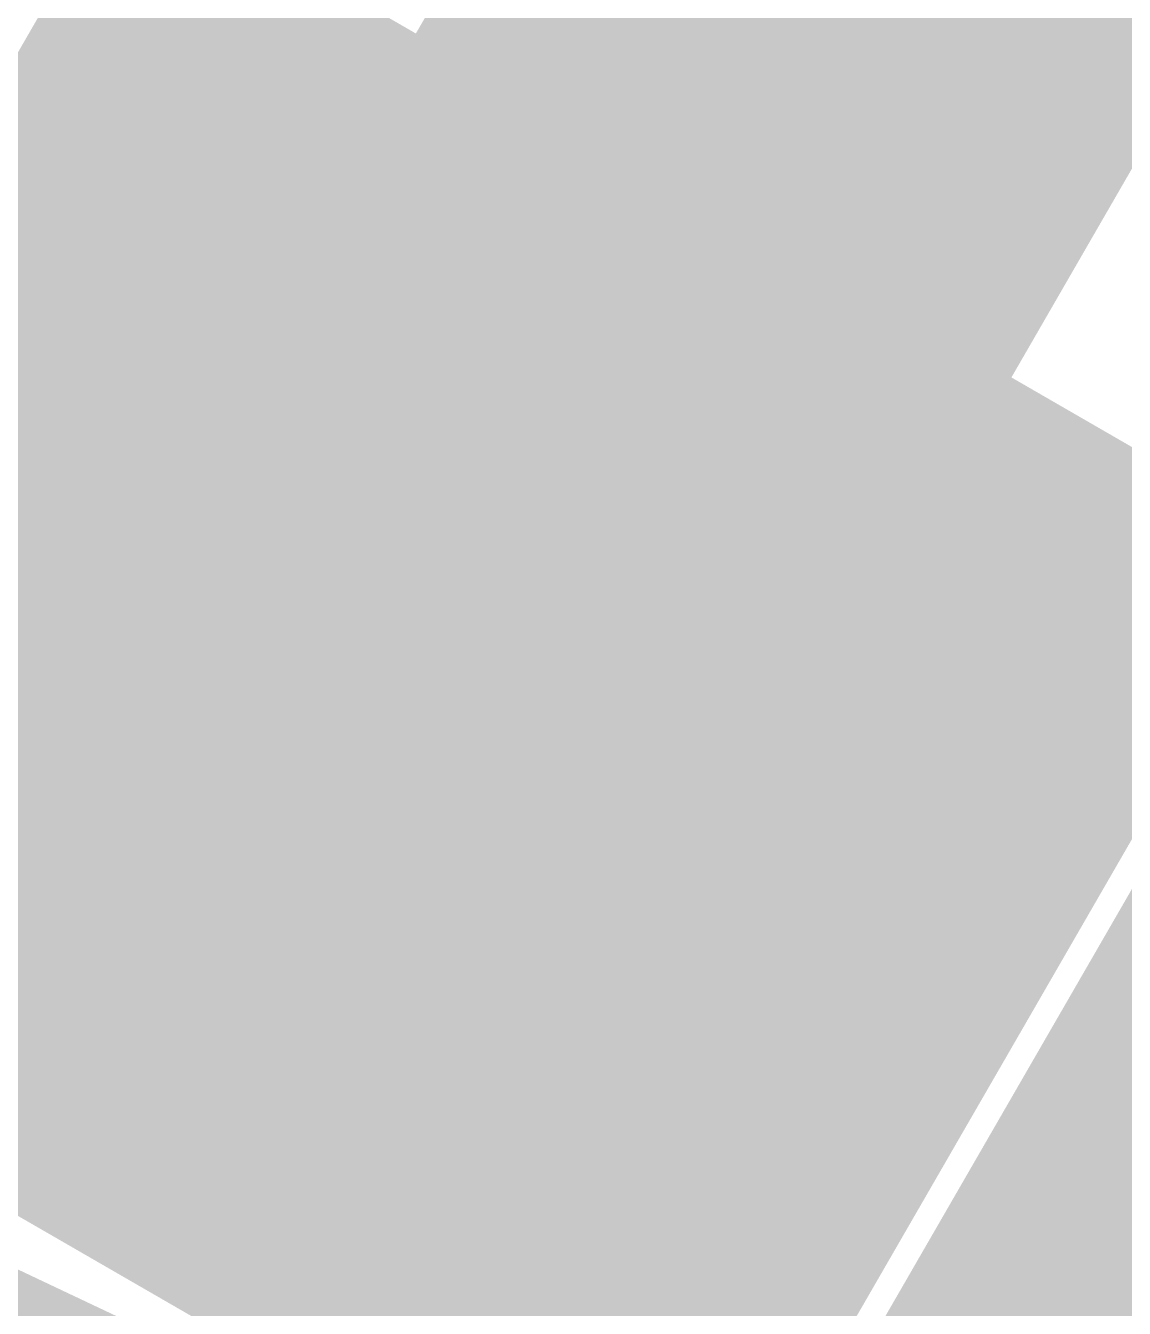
# Model space of a CAD drawing. Header units: inches. Extents: x -18 to 217, y -14 to 159.
# Drawn here: x 44.641 to 45.452, y 36.121 to 37.069 of the extents above; entities that cross this region are included whole.
import ezdxf

# ---------------------------------------------------------------- set-up
doc = ezdxf.new("R2010")
doc.units = ezdxf.units.IN
for name, color, linetype in [('Dimension', 6, 'Continuous'), ('Fabrication', 76, 'Continuous'), ('Top Layer', 1, 'Continuous'), ('Top Paste', 8, 'Continuous'), ('Top Solder', 216, 'Continuous')]:
    doc.layers.add(name, color=color, linetype=linetype)

# ---------------------------------------------------------------- blocks, each defined once
blk = doc.blocks.new('SK6812_EC20_44')
at = {"layer": 'Top Layer'}
blk.add_hatch(color=1, dxfattribs=at).paths.add_polyline_path([(0.25, -0.25), (1.05, -0.25), (1.05, -0.95), (0.25, -0.95)])
at = {"layer": 'Top Paste'}
blk.add_hatch(color=8, dxfattribs=at).paths.add_polyline_path([(0.25, -0.25), (1.05, -0.25), (1.05, -0.95), (0.25, -0.95)])
at = {"layer": 'Top Solder'}
blk.add_hatch(color=216, dxfattribs=at).paths.add_polyline_path([(0.1484, -0.1484), (1.1516, -0.1484), (1.1516, -1.0516), (0.1484, -1.0516)])

msp = doc.modelspace()

# ---------------------------------------------------------------- linework, layer by layer
at = {"layer": 'Dimension', "const_width": 0.254}
for points in [[(58.31, 19.467, 1), (13.31, 19.467, 1)], [(54.56034, 19.46693, 1), (17.06033, 19.46693, 1)]]:
    msp.add_lwpolyline(points, format="xyb", close=True, dxfattribs=at)
msp.add_lwpolyline([(22.33316, -3.87619), (47.83318, 40.29109)], dxfattribs=at)
at = {"layer": 'Fabrication', "const_width": 0.0127}
msp.add_lwpolyline([(44.83045, 30.2569), (44.83045, 39.61564)], dxfattribs=at)
msp.add_lwpolyline([(44.83045, 30.2569), (44.83045, 39.61564)], dxfattribs=at)
at = {"layer": 'Top Layer', "const_width": 2.032}
msp.add_lwpolyline([(23.95966, 38.67549, -0.53877), (58.06216, 22.88544)], format="xyb", dxfattribs=at)
at = {"layer": 'Top Layer', "const_width": 0.508}
msp.add_lwpolyline([(44.92309, 36.54462), (45.52573, 37.58842)], dxfattribs=at)
at = {"layer": 'Top Layer', "const_width": 0.254}
msp.add_lwpolyline([(44.79609, 36.54462, 1), (45.05009, 36.54462, 1)], format="xyb", close=True, dxfattribs=at)

# ---------------------------------------------------------------- block references
at = {"rotation": 150}
msp.add_blockref('SK6812_EC20_44', (45.18601, 35.7), dxfattribs=at)

doc.saveas('drawing.dxf')
